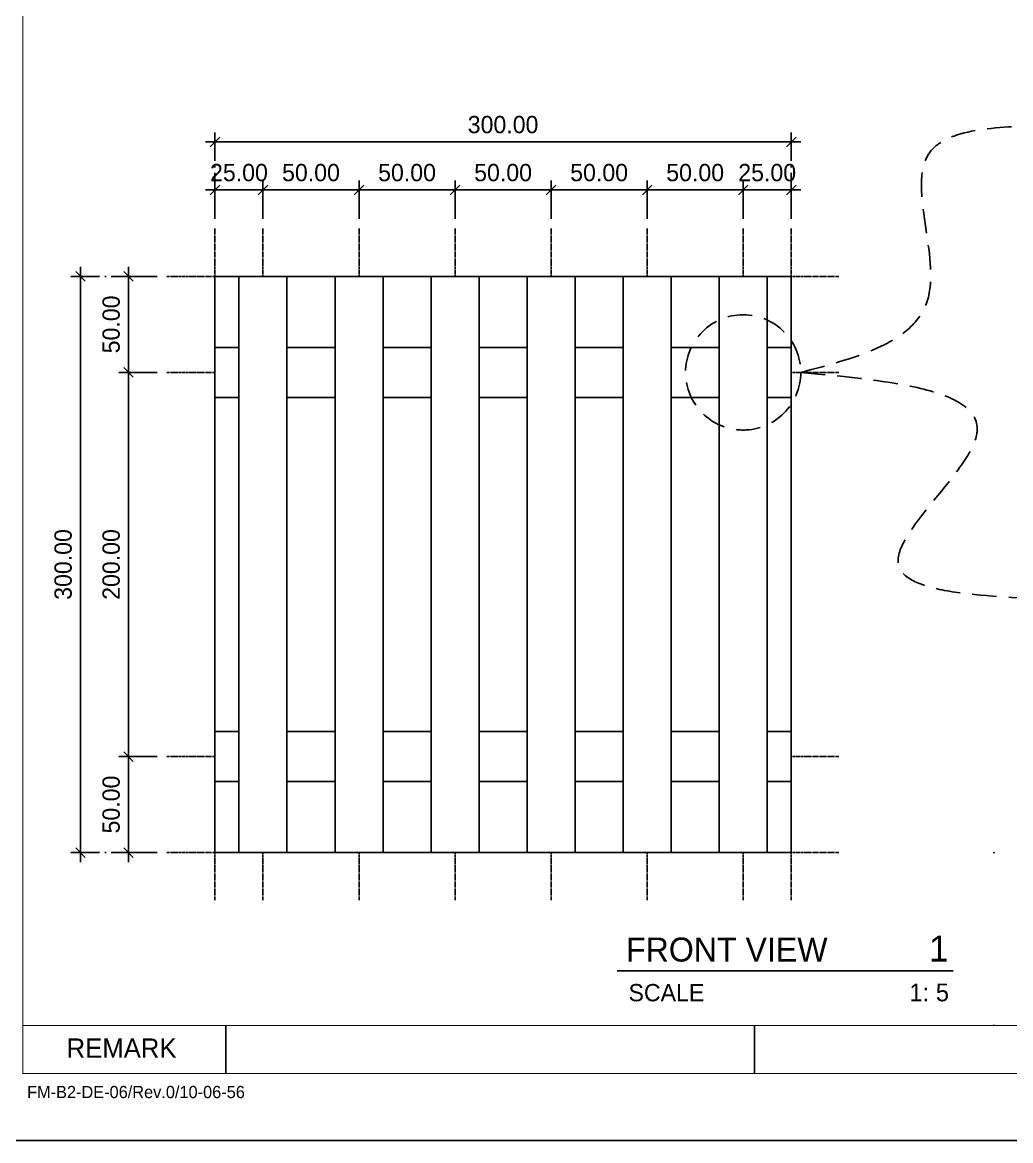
# Model space of a CAD drawing. Header units: millimetres. Extents: x -244126 to 368105, y -173968 to 259060.
# Drawn here: x -202241 to -201727, y 235384 to 235966 of the extents above; entities that cross this region are included whole.
import ezdxf
from ezdxf.enums import TextEntityAlignment as Align

# ---------------------------------------------------------------- set-up
doc = ezdxf.new("R2010")
doc.units = ezdxf.units.MM
doc.header["$MEASUREMENT"] = 0
for name, pattern in [('005_GG_TA_LINE', [13.75, 5, -1.25, 1.25, -1.25, 5]), ('ACAD_ISO04W100', [30, 24, -3, 0, -3]), ('BORDER2', [22.225, 6.35, -3.175, 6.35, -3.175, 0, -3.175]), ('CENTER', [2, 1.25, -0.25, 0.25, -0.25]), ('HIDDEN', [9.525, 6.35, -3.175]), ('TA_GL_000.00010', [0.000275, 0.0001, -2.5e-05, 2.5e-05, -2.5e-05, 0.0001]), ('TA_HL_003.00000', [19.5, 10.65, -8.85])]:
    doc.linetypes.add(name, pattern=pattern)
for name, color, linetype in [('000 - GRID', 8, 'CENTER'), ('000 - H A T C H', 8, 'Continuous'), ('000 - L I N E 0.1', 1, 'Continuous'), ('000 - SYMBOL CON', 1, 'Continuous'), ('000 - T E X T', 4, 'Continuous'), ('000 - TITLEBLOCK', 4, 'Continuous'), ('000 - WIPEOUT', 250, 'Continuous'), ('001 - ASCESSORIES', 1, 'Continuous'), ('002 - STRUCTURAL STEEL', 4, 'Continuous'), ('A04_TUBE SERIES', 7, 'Continuous')]:
    doc.layers.add(name, color=color, linetype=linetype)
doc.styles.add('BROWALLIA', font='BrowalliaUPC.ttf')
doc.styles.add('century gothic111111', font='CordiaUPC.ttf')
doc.styles.add('Cetury Gothic', font='GOTHIC.TTF')
doc.styles.add('CORDIA', font='cordia.shx')
doc.styles.add('TA', font='Cordia New.ttf', dxfattribs={"height": 4.5})
doc.dimstyles.new('DIM E-E', dxfattribs={"dimscale": 2, "dimtxt": 0.18, "dimasz": 0.1, "dimexe": 0.1, "dimexo": 0.1, "dimgap": 0.09, "dimtad": 1, "dimtoh": 1, "dimzin": 0, "dimdsep": 46, "dimtxsty": 'CORDIA', "dimblk": 'OBLIQUE', "dimcen": 0.1, "dimdle": 0.1, "dimclrd": 40, "dimclre": 140, "dimclrt": 3, "dimadec": 0, "dimazin": 0, "dimtfac": 1, "dimtix": 1, "dimtmove": 2, "dimatfit": 3, "dimfxl": 1, "dimtolj": 1, "dimtzin": 0, "dimarcsym": 0})

# ---------------------------------------------------------------- blocks, each defined once
blk = doc.blocks.new('A$Cfd196da9')
at = {"color": 0, "linetype": 'ByBlock', "const_width": 0.1}
blk.add_lwpolyline([(-143.5, -98), (96.5, -98), (96.5, 99), (-143.5, 99)], close=True, dxfattribs=at)
blk = doc.blocks.new('*U1674')
at = {"linetype": '005_GG_TA_LINE'}
blk.add_point((125, 150), dxfattribs=at)
at = {"layer": '000 - L I N E 0.1', "color": 21, "linetype": 'Continuous'}
blk.add_lwpolyline([(0, 35.6), (0, 0), (35.6, 0)], dxfattribs=at)
at = {"layer": '000 - T E X T', "color": 3}
for p, q in [((130.74, 60), (130.74, 35)), ((405.94, 35), (405.94, 60))]:
    blk.add_line(p, q, dxfattribs=at)
at = {"layer": '000 - T E X T', "color": 3, "const_width": 0.5}
blk.add_lwpolyline([(25, 60), (1225, 60)], dxfattribs=at)
at = {"layer": '000 - TITLEBLOCK', "color": 250}
blk.add_lwpolyline([(0, 0), (1485, 0), (1485, 1050), (0, 1050)], close=True, dxfattribs=at)
at = {"layer": '000 - T E X T', "color": 3, "xscale": 5, "yscale": 5, "zscale": 5}
blk.add_blockref('A$Cfd196da9', (742.5, 525), dxfattribs=at)
at = {"color": 4, "insert": (47.79, 53.2), "char_height": 10, "width": 570.6175, "attachment_point": 1, "style": 'BROWALLIA'}
blk.add_mtext('{\\fCentury Gothic|b0|i0|c0|p34;REMARK}', dxfattribs=at)
at = {"color": 4, "style": 'TA'}
blk.add_attdef('PAPER_SIZE', text='', height=6.25, dxfattribs=at).set_placement((1421.5, 24.94), align=Align.MIDDLE_RIGHT)
blk.add_attdef('SCALE_SIZE', text='', height=6.25, dxfattribs=at).set_placement((1433.78, 25.07), align=Align.MIDDLE_LEFT)
at = {"layer": '000 - H A T C H', "color": 4, "insert": (27.18, 28.49), "char_height": 6.3569, "attachment_point": 1, "style": 'century gothic111111'}
blk.add_mtext('FM-B2-DE-06/Rev.0/10-06-56', dxfattribs=at)
at = {"layer": '000 - T E X T', "color": 250, "style": 'TA'}
for tag, height, p in [('SUPERLINK', 5, (43.16, 1039.41)), ('NAMEFILE', 5, (43.16, 1029.41)), ('SC', 100, (8.41, 938.03))]:
    blk.add_attdef(tag, text='', height=height, dxfattribs=at).set_placement(p, align=Align.MIDDLE_LEFT)
at = {"layer": '000 - T E X T', "color": 4, "style": 'TA'}
for tag, height, p in [('NAME_JOB_1', 5, (1309.16, 845.63)), ('NAME_JOB_2', 5, (1309.16, 834.72)), ('NAME_PROJECT_1', 7.5, (1234.52, 797.42)), ('NAME_PROJECT_2', 7.5, (1234.52, 778.92)), ('NAME_PROJECT_3', 7.5, (1234.52, 760.42)), ('CODE_VALUE_1', 4.75, (1302.87, 722.8)), ('CODE_VALUE_2', 4.75, (1302.87, 707.8)), ('PART_NAME_VALUE_1', 4.75, (1302.87, 689.69)), ('PART_NAME_VALUE_2', 4.75, (1302.87, 674.69)), ('PART_NAME_VALUE_3', 4.75, (1302.87, 659.69)), ('MATTERIAL_VALUE_1', 9, (1304.89, 642.26)), ('SPEC_VALUE', 9, (1304.89, 621.71)), ('THICKNESS_VALUE', 9, (1304.89, 601.32)), ('COATING_VALUE_1', 9, (1304.89, 581.25)), ('COATING_VALUE_2', 9, (1304.89, 561.18)), ('NAME_TITLE_1', 6, (1236.27, 194.04)), ('NAME_TITLE_2', 6, (1236.27, 177.39)), ('NAME_TITLE_3', 6, (1236.27, 160.74)), ('DRAWING_NO1', 6, (1236.53, 82.29)), ('DRAWING_NO2', 6, (1236.53, 62.29))]:
    blk.add_attdef(tag, text='', height=height, dxfattribs=at).set_placement(p, align=Align.MIDDLE_LEFT)
for tag, p in [('NAME_DAFT', (1383.53, 340.54)), ('NAME_CHECKED', (1383.53, 306.49)), ('NAME_DESIGNER', (1383.53, 273.03)), ('NAME_DESIGN_MGR', (1383.53, 237.79))]:
    blk.add_attdef(tag, text='', height=9, dxfattribs=at).set_placement(p, align=Align.MIDDLE_CENTER)
for tag, p, height in [('REV', (1383.82, 125.62), 9.38), ('NAME_REMARK', (138.21, 43.26), 10)]:
    blk.add_attdef(tag, p, '', height=height, dxfattribs=at)
at = {"layer": '000 - T E X T', "color": 4, "style": 'Cetury Gothic'}
for tag, p in [('SHEET_NO.', (1403.95, 84.99)), ('TOTAL_SHEET_NO.', (1402.41, 44.1))]:
    blk.add_attdef(tag, text='', height=9, dxfattribs=at).set_placement(p, align=Align.CENTER)
blk = doc.blocks.new('*U548')
at = {"color": 3}
blk.add_point((0, -300), dxfattribs=at)
at = {"layer": '000 - GRID', "color": 0, "linetype": 'ByBlock'}
blk.add_line((0, 25), (0, -325), dxfattribs=at)
at = {"layer": '000 - GRID', "color": 0}
blk.add_point((0, 0), dxfattribs=at)
at = {"style": 'TA', "flags": 1}
blk.add_attdef('LOCATION', (6, 6), '', height=4.5, dxfattribs=at)
blk = doc.blocks.new('*U972')
at = {"color": 0}
blk.add_wipeout([(-150, 13), (150, 13), (150, -13), (-150, -13)], dxfattribs=at).dxf.layer = '000 - WIPEOUT'
at = {"layer": '002 - STRUCTURAL STEEL', "color": 0, "linetype": 'ByBlock'}
blk.add_lwpolyline([(-150, 13), (150, 13), (150, -13), (-150, -13)], close=True, dxfattribs=at)
blk = doc.blocks.new('*U970')
at = {"color": 0}
blk.add_wipeout([(-12.5, 300), (12.5, 300), (12.5, 0), (-12.5, 0)], dxfattribs=at).dxf.layer = '000 - WIPEOUT'
at = {"layer": '002 - STRUCTURAL STEEL', "color": 0, "linetype": 'ByBlock'}
blk.add_lwpolyline([(-12.5, 300), (12.5, 300), (12.5, 0), (-12.5, 0)], close=True, dxfattribs=at)
blk = doc.blocks.new('_Oblique')
at = {"color": 0, "linetype": 'ByBlock', "lineweight": -2}
blk.add_line((-0.5, -0.5), (0.5, 0.5), dxfattribs=at)
blk = doc.blocks.new('*D4306')
at = {"layer": 'A04_TUBE SERIES', "color": 140, "linetype": 'ACAD_ISO04W100', "lineweight": -2, "transparency": 16777216}
for p, q in [((-202141.06, 235863.87), (-202141.06, 235883.87)), ((-202116.06, 235863.87), (-202116.06, 235883.87))]:
    blk.add_line(p, q, dxfattribs=at)
at = {"layer": 'A04_TUBE SERIES', "color": 40, "lineweight": -2, "transparency": 16777216}
for p, q in [((-202141.06, 235878.87), (-202146.06, 235878.87)), ((-202141.06, 235878.87), (-202116.06, 235878.87)), ((-202116.06, 235878.87), (-202111.06, 235878.87))]:
    blk.add_line(p, q, dxfattribs=at)
at = {"layer": 'Defpoints', "color": 0, "transparency": 16777216}
for p in [(-202116.06, 235878.87), (-202141.06, 235858.87), (-202116.06, 235858.87)]:
    blk.add_point(p, dxfattribs=at)
at = {"layer": 'A04_TUBE SERIES', "color": 40, "lineweight": -2, "transparency": 16777216, "xscale": 5, "yscale": 5, "zscale": 5}
blk.add_blockref('_Oblique', (-202141.06, 235878.87), dxfattribs=at)
at = {"layer": 'A04_TUBE SERIES', "color": 40, "lineweight": -2, "transparency": 16777216, "xscale": 5, "yscale": 5, "zscale": 5, "rotation": 180}
blk.add_blockref('_Oblique', (-202116.06, 235878.87), dxfattribs=at)
at = {"layer": 'A04_TUBE SERIES', "color": 3, "transparency": 16777216, "insert": (-202128.56, 235887.87), "char_height": 9, "attachment_point": 5, "style": 'CORDIA'}
blk.add_mtext('\\A1;25.00', dxfattribs=at)
blk = doc.blocks.new('*D4307')
at = {"layer": 'A04_TUBE SERIES', "color": 140, "linetype": 'ACAD_ISO04W100', "lineweight": -2, "transparency": 16777216}
for p, q in [((-202116.06, 235863.87), (-202116.06, 235883.87)), ((-202066.06, 235863.87), (-202066.06, 235883.87))]:
    blk.add_line(p, q, dxfattribs=at)
at = {"layer": 'A04_TUBE SERIES', "color": 40, "lineweight": -2, "transparency": 16777216}
blk.add_line((-202121.06, 235878.87), (-202061.06, 235878.87), dxfattribs=at)
at = {"layer": 'Defpoints', "color": 0, "transparency": 16777216}
for p in [(-202066.06, 235878.87), (-202116.06, 235858.87), (-202066.06, 235858.87)]:
    blk.add_point(p, dxfattribs=at)
at = {"layer": 'A04_TUBE SERIES', "color": 40, "lineweight": -2, "transparency": 16777216, "xscale": 5, "yscale": 5, "zscale": 5, "rotation": 180}
blk.add_blockref('_Oblique', (-202116.06, 235878.87), dxfattribs=at)
at = {"layer": 'A04_TUBE SERIES', "color": 40, "lineweight": -2, "transparency": 16777216, "xscale": 5, "yscale": 5, "zscale": 5}
blk.add_blockref('_Oblique', (-202066.06, 235878.87), dxfattribs=at)
at = {"layer": 'A04_TUBE SERIES', "color": 3, "transparency": 16777216, "insert": (-202091.06, 235887.87), "char_height": 9, "attachment_point": 5, "style": 'CORDIA'}
blk.add_mtext('\\A1;50.00', dxfattribs=at)
blk = doc.blocks.new('*D4308')
at = {"layer": 'A04_TUBE SERIES', "color": 140, "linetype": 'ACAD_ISO04W100', "lineweight": -2, "transparency": 16777216}
for p, q in [((-202066.06, 235863.87), (-202066.06, 235883.87)), ((-202016.06, 235863.87), (-202016.06, 235883.87))]:
    blk.add_line(p, q, dxfattribs=at)
at = {"layer": 'A04_TUBE SERIES', "color": 40, "lineweight": -2, "transparency": 16777216}
blk.add_line((-202071.06, 235878.87), (-202011.06, 235878.87), dxfattribs=at)
at = {"layer": 'Defpoints', "color": 0, "transparency": 16777216}
for p in [(-202016.06, 235878.87), (-202066.06, 235858.87), (-202016.06, 235858.87)]:
    blk.add_point(p, dxfattribs=at)
at = {"layer": 'A04_TUBE SERIES', "color": 40, "lineweight": -2, "transparency": 16777216, "xscale": 5, "yscale": 5, "zscale": 5, "rotation": 180}
blk.add_blockref('_Oblique', (-202066.06, 235878.87), dxfattribs=at)
at = {"layer": 'A04_TUBE SERIES', "color": 40, "lineweight": -2, "transparency": 16777216, "xscale": 5, "yscale": 5, "zscale": 5}
blk.add_blockref('_Oblique', (-202016.06, 235878.87), dxfattribs=at)
at = {"layer": 'A04_TUBE SERIES', "color": 3, "transparency": 16777216, "insert": (-202041.06, 235887.87), "char_height": 9, "attachment_point": 5, "style": 'CORDIA'}
blk.add_mtext('\\A1;50.00', dxfattribs=at)
blk = doc.blocks.new('*D4309')
at = {"layer": 'A04_TUBE SERIES', "color": 140, "linetype": 'ACAD_ISO04W100', "lineweight": -2, "transparency": 16777216}
for p, q in [((-202016.06, 235863.87), (-202016.06, 235883.87)), ((-201966.06, 235863.87), (-201966.06, 235883.87))]:
    blk.add_line(p, q, dxfattribs=at)
at = {"layer": 'A04_TUBE SERIES', "color": 40, "lineweight": -2, "transparency": 16777216}
blk.add_line((-202021.06, 235878.87), (-201961.06, 235878.87), dxfattribs=at)
at = {"layer": 'Defpoints', "color": 0, "transparency": 16777216}
for p in [(-201966.06, 235878.87), (-202016.06, 235858.87), (-201966.06, 235858.87)]:
    blk.add_point(p, dxfattribs=at)
at = {"layer": 'A04_TUBE SERIES', "color": 40, "lineweight": -2, "transparency": 16777216, "xscale": 5, "yscale": 5, "zscale": 5, "rotation": 180}
blk.add_blockref('_Oblique', (-202016.06, 235878.87), dxfattribs=at)
at = {"layer": 'A04_TUBE SERIES', "color": 40, "lineweight": -2, "transparency": 16777216, "xscale": 5, "yscale": 5, "zscale": 5}
blk.add_blockref('_Oblique', (-201966.06, 235878.87), dxfattribs=at)
at = {"layer": 'A04_TUBE SERIES', "color": 3, "transparency": 16777216, "insert": (-201991.06, 235887.87), "char_height": 9, "attachment_point": 5, "style": 'CORDIA'}
blk.add_mtext('\\A1;50.00', dxfattribs=at)
blk = doc.blocks.new('*D4310')
at = {"layer": 'A04_TUBE SERIES', "color": 140, "linetype": 'ACAD_ISO04W100', "lineweight": -2, "transparency": 16777216}
for p, q in [((-201966.06, 235863.87), (-201966.06, 235883.87)), ((-201916.06, 235863.87), (-201916.06, 235883.87))]:
    blk.add_line(p, q, dxfattribs=at)
at = {"layer": 'A04_TUBE SERIES', "color": 40, "lineweight": -2, "transparency": 16777216}
blk.add_line((-201971.06, 235878.87), (-201911.06, 235878.87), dxfattribs=at)
at = {"layer": 'Defpoints', "color": 0, "transparency": 16777216}
for p in [(-201916.06, 235878.87), (-201966.06, 235858.87), (-201916.06, 235858.87)]:
    blk.add_point(p, dxfattribs=at)
at = {"layer": 'A04_TUBE SERIES', "color": 40, "lineweight": -2, "transparency": 16777216, "xscale": 5, "yscale": 5, "zscale": 5, "rotation": 180}
blk.add_blockref('_Oblique', (-201966.06, 235878.87), dxfattribs=at)
at = {"layer": 'A04_TUBE SERIES', "color": 40, "lineweight": -2, "transparency": 16777216, "xscale": 5, "yscale": 5, "zscale": 5}
blk.add_blockref('_Oblique', (-201916.06, 235878.87), dxfattribs=at)
at = {"layer": 'A04_TUBE SERIES', "color": 3, "transparency": 16777216, "insert": (-201941.06, 235887.87), "char_height": 9, "attachment_point": 5, "style": 'CORDIA'}
blk.add_mtext('\\A1;50.00', dxfattribs=at)
blk = doc.blocks.new('*D4311')
at = {"layer": 'A04_TUBE SERIES', "color": 140, "linetype": 'ACAD_ISO04W100', "lineweight": -2, "transparency": 16777216}
for p, q in [((-201916.06, 235863.87), (-201916.06, 235883.87)), ((-201866.06, 235863.87), (-201866.06, 235883.87))]:
    blk.add_line(p, q, dxfattribs=at)
at = {"layer": 'A04_TUBE SERIES', "color": 40, "lineweight": -2, "transparency": 16777216}
blk.add_line((-201921.06, 235878.87), (-201861.06, 235878.87), dxfattribs=at)
at = {"layer": 'Defpoints', "color": 0, "transparency": 16777216}
for p in [(-201866.06, 235878.87), (-201916.06, 235858.87), (-201866.06, 235858.87)]:
    blk.add_point(p, dxfattribs=at)
at = {"layer": 'A04_TUBE SERIES', "color": 40, "lineweight": -2, "transparency": 16777216, "xscale": 5, "yscale": 5, "zscale": 5, "rotation": 180}
blk.add_blockref('_Oblique', (-201916.06, 235878.87), dxfattribs=at)
at = {"layer": 'A04_TUBE SERIES', "color": 40, "lineweight": -2, "transparency": 16777216, "xscale": 5, "yscale": 5, "zscale": 5}
blk.add_blockref('_Oblique', (-201866.06, 235878.87), dxfattribs=at)
at = {"layer": 'A04_TUBE SERIES', "color": 3, "transparency": 16777216, "insert": (-201891.06, 235887.87), "char_height": 9, "attachment_point": 5, "style": 'CORDIA'}
blk.add_mtext('\\A1;50.00', dxfattribs=at)
blk = doc.blocks.new('*D4312')
at = {"layer": 'A04_TUBE SERIES', "color": 140, "linetype": 'ACAD_ISO04W100', "lineweight": -2, "transparency": 16777216}
for p, q in [((-201866.06, 235863.87), (-201866.06, 235883.87)), ((-201841.06, 235863.87), (-201841.06, 235883.87))]:
    blk.add_line(p, q, dxfattribs=at)
at = {"layer": 'A04_TUBE SERIES', "color": 40, "lineweight": -2, "transparency": 16777216}
for p, q in [((-201866.06, 235878.87), (-201871.06, 235878.87)), ((-201866.06, 235878.87), (-201841.06, 235878.87)), ((-201841.06, 235878.87), (-201836.06, 235878.87))]:
    blk.add_line(p, q, dxfattribs=at)
at = {"layer": 'Defpoints', "color": 0, "transparency": 16777216}
for p in [(-201841.06, 235878.87), (-201866.06, 235858.87), (-201841.06, 235858.87)]:
    blk.add_point(p, dxfattribs=at)
at = {"layer": 'A04_TUBE SERIES', "color": 40, "lineweight": -2, "transparency": 16777216, "xscale": 5, "yscale": 5, "zscale": 5}
blk.add_blockref('_Oblique', (-201866.06, 235878.87), dxfattribs=at)
at = {"layer": 'A04_TUBE SERIES', "color": 40, "lineweight": -2, "transparency": 16777216, "xscale": 5, "yscale": 5, "zscale": 5, "rotation": 180}
blk.add_blockref('_Oblique', (-201841.06, 235878.87), dxfattribs=at)
at = {"layer": 'A04_TUBE SERIES', "color": 3, "transparency": 16777216, "insert": (-201853.56, 235887.87), "char_height": 9, "attachment_point": 5, "style": 'CORDIA'}
blk.add_mtext('\\A1;25.00', dxfattribs=at)
blk = doc.blocks.new('*D4313')
at = {"layer": 'A04_TUBE SERIES', "color": 40, "lineweight": -2, "transparency": 16777216}
blk.add_line((-202186.06, 235838.87), (-202186.06, 235778.87), dxfattribs=at)
at = {"layer": 'A04_TUBE SERIES', "color": 140, "linetype": 'ACAD_ISO04W100', "lineweight": -2, "transparency": 16777216}
for p, q in [((-202171.06, 235833.87), (-202191.06, 235833.87)), ((-202171.06, 235783.87), (-202191.06, 235783.87))]:
    blk.add_line(p, q, dxfattribs=at)
at = {"layer": 'Defpoints', "color": 0, "transparency": 16777216}
for p in [(-202166.06, 235833.87), (-202186.06, 235783.87), (-202166.06, 235783.87)]:
    blk.add_point(p, dxfattribs=at)
at = {"layer": 'A04_TUBE SERIES', "color": 40, "lineweight": -2, "transparency": 16777216, "xscale": 5, "yscale": 5, "zscale": 5}
for p, rotation in [((-202186.06, 235833.87), 90), ((-202186.06, 235783.87), 270)]:
    blk.add_blockref('_Oblique', p, dxfattribs=dict(at, rotation=rotation))
at = {"layer": 'A04_TUBE SERIES', "color": 3, "transparency": 16777216, "insert": (-202195.06, 235808.87), "char_height": 9, "attachment_point": 5, "rotation": 90, "style": 'CORDIA'}
blk.add_mtext('\\A1;50.00', dxfattribs=at)
blk = doc.blocks.new('*D4314')
at = {"layer": 'A04_TUBE SERIES', "color": 140, "linetype": 'ACAD_ISO04W100', "lineweight": -2, "transparency": 16777216}
for p, q in [((-202171.06, 235783.87), (-202191.06, 235783.87)), ((-202171.06, 235583.87), (-202191.06, 235583.87))]:
    blk.add_line(p, q, dxfattribs=at)
at = {"layer": 'A04_TUBE SERIES', "color": 40, "lineweight": -2, "transparency": 16777216}
blk.add_line((-202186.06, 235788.87), (-202186.06, 235578.87), dxfattribs=at)
at = {"layer": 'Defpoints', "color": 0, "transparency": 16777216}
for p in [(-202166.06, 235783.87), (-202186.06, 235583.87), (-202166.06, 235583.87)]:
    blk.add_point(p, dxfattribs=at)
at = {"layer": 'A04_TUBE SERIES', "color": 40, "lineweight": -2, "transparency": 16777216, "xscale": 5, "yscale": 5, "zscale": 5}
for p, rotation in [((-202186.06, 235783.87), 90), ((-202186.06, 235583.87), 270)]:
    blk.add_blockref('_Oblique', p, dxfattribs=dict(at, rotation=rotation))
at = {"layer": 'A04_TUBE SERIES', "color": 3, "transparency": 16777216, "insert": (-202195.06, 235683.87), "char_height": 9, "attachment_point": 5, "rotation": 90, "style": 'CORDIA'}
blk.add_mtext('\\A1;200.00', dxfattribs=at)
blk = doc.blocks.new('*D4315')
at = {"layer": 'A04_TUBE SERIES', "color": 40, "lineweight": -2, "transparency": 16777216}
blk.add_line((-202186.06, 235588.87), (-202186.06, 235528.87), dxfattribs=at)
at = {"layer": 'A04_TUBE SERIES', "color": 140, "linetype": 'ACAD_ISO04W100', "lineweight": -2, "transparency": 16777216}
for p, q in [((-202171.06, 235583.87), (-202191.06, 235583.87)), ((-202171.06, 235533.87), (-202191.06, 235533.87))]:
    blk.add_line(p, q, dxfattribs=at)
at = {"layer": 'Defpoints', "color": 0, "transparency": 16777216}
for p in [(-202166.06, 235583.87), (-202186.06, 235533.87), (-202166.06, 235533.87)]:
    blk.add_point(p, dxfattribs=at)
at = {"layer": 'A04_TUBE SERIES', "color": 40, "lineweight": -2, "transparency": 16777216, "xscale": 5, "yscale": 5, "zscale": 5}
for p, rotation in [((-202186.06, 235583.87), 90), ((-202186.06, 235533.87), 270)]:
    blk.add_blockref('_Oblique', p, dxfattribs=dict(at, rotation=rotation))
at = {"layer": 'A04_TUBE SERIES', "color": 3, "transparency": 16777216, "insert": (-202195.06, 235558.87), "char_height": 9, "attachment_point": 5, "rotation": 90, "style": 'CORDIA'}
blk.add_mtext('\\A1;50.00', dxfattribs=at)
blk = doc.blocks.new('*D4316')
at = {"layer": 'A04_TUBE SERIES', "color": 140, "linetype": 'ACAD_ISO04W100', "lineweight": -2, "transparency": 16777216}
for p, q in [((-202141.06, 235863.87), (-202141.06, 235908.87)), ((-201841.06, 235863.87), (-201841.06, 235908.87))]:
    blk.add_line(p, q, dxfattribs=at)
at = {"layer": 'A04_TUBE SERIES', "color": 40, "lineweight": -2, "transparency": 16777216}
blk.add_line((-202146.06, 235903.87), (-201836.06, 235903.87), dxfattribs=at)
at = {"layer": 'Defpoints', "color": 0, "transparency": 16777216}
for p in [(-201841.06, 235903.87), (-202141.06, 235858.87), (-201841.06, 235858.87)]:
    blk.add_point(p, dxfattribs=at)
at = {"layer": 'A04_TUBE SERIES', "color": 40, "lineweight": -2, "transparency": 16777216, "xscale": 5, "yscale": 5, "zscale": 5, "rotation": 180}
blk.add_blockref('_Oblique', (-202141.06, 235903.87), dxfattribs=at)
at = {"layer": 'A04_TUBE SERIES', "color": 40, "lineweight": -2, "transparency": 16777216, "xscale": 5, "yscale": 5, "zscale": 5}
blk.add_blockref('_Oblique', (-201841.06, 235903.87), dxfattribs=at)
at = {"layer": 'A04_TUBE SERIES', "color": 3, "transparency": 16777216, "insert": (-201991.06, 235912.87), "char_height": 9, "attachment_point": 5, "style": 'CORDIA'}
blk.add_mtext('\\A1;300.00', dxfattribs=at)
blk = doc.blocks.new('*D4317')
at = {"layer": 'A04_TUBE SERIES', "color": 40, "lineweight": -2, "transparency": 16777216}
blk.add_line((-202211.06, 235838.87), (-202211.06, 235528.87), dxfattribs=at)
at = {"layer": 'A04_TUBE SERIES', "color": 140, "linetype": 'ACAD_ISO04W100', "lineweight": -2, "transparency": 16777216}
for p, q in [((-202171.06, 235833.87), (-202216.06, 235833.87)), ((-202171.06, 235533.87), (-202216.06, 235533.87))]:
    blk.add_line(p, q, dxfattribs=at)
at = {"layer": 'Defpoints', "color": 0, "transparency": 16777216}
for p in [(-202166.06, 235833.87), (-202211.06, 235533.87), (-202166.06, 235533.87)]:
    blk.add_point(p, dxfattribs=at)
at = {"layer": 'A04_TUBE SERIES', "color": 40, "lineweight": -2, "transparency": 16777216, "xscale": 5, "yscale": 5, "zscale": 5}
for p, rotation in [((-202211.06, 235833.87), 90), ((-202211.06, 235533.87), 270)]:
    blk.add_blockref('_Oblique', p, dxfattribs=dict(at, rotation=rotation))
at = {"layer": 'A04_TUBE SERIES', "color": 3, "transparency": 16777216, "insert": (-202220.06, 235683.87), "char_height": 9, "attachment_point": 5, "rotation": 90, "style": 'CORDIA'}
blk.add_mtext('\\A1;300.00', dxfattribs=at)
blk = doc.blocks.new('*U2947')
at = {"color": 4}
blk.add_line((-4.26, 5.7), (-39.26, 5.7), dxfattribs=at)
at = {"linetype": 'TA_GL_000.00010'}
blk.add_point((0, 18), dxfattribs=at)
blk.add_point((0, 0))
at = {"color": 4, "linetype": 'BORDER2', "style": 'Cetury Gothic'}
blk.add_text('SCALE', height=1.8, dxfattribs=at).set_placement((-38.07, 2.51))
at = {"color": 0, "style": 'TA'}
for tag, p in [('HEADING2', (-38.33, 10.65)), ('HEADING', (-38.33, 6.65))]:
    blk.add_attdef(tag, p, '', height=2.5, dxfattribs=at)
for tag, height, p in [('LO', 2.7, (-4.76, 6.65)), ('SC', 1.85, (-4.7, 2.51))]:
    blk.add_attdef(tag, text='', height=height, dxfattribs=at).set_placement(p, align=Align.RIGHT)

msp = doc.modelspace()

# ---------------------------------------------------------------- linework, layer by layer
at = {"layer": '000 - SYMBOL CON', "color": 2, "linetype": 'HIDDEN', "ltscale": 2}
for points in [[(-201836.05886, 235783.87289), (-201769.91445, 235822.06139), (-201769.91445, 235896.95208), (-201711.76133, 235912.53416)], [(-201836.05886, 235783.87289), (-201744.52932, 235751.27788), (-201785.42047, 235685.63788), (-201712.88515, 235665.93085)]]:
    msp.add_spline(points, degree=3, dxfattribs=at)
at = {"layer": 'A04_TUBE SERIES', "color": 3}
msp.add_lwpolyline([(-202141.05886, 235533.87289), (-201841.05886, 235533.87289), (-201841.05886, 235833.87289), (-202141.05886, 235833.87289)], close=True, dxfattribs=at)

# ---------------------------------------------------------------- block references
at = {"color": 2, "linetype": 'TA_HL_003.00000'}
msp.add_blockref('*U1674', (-202266.05886, 235383.87289), dxfattribs=at)
at = {"layer": '000 - GRID'}
for p in [(-202141.05886, 235833.87289), (-202116.05886, 235833.87289), (-202066.05886, 235833.87289), (-202016.05886, 235833.87289), (-201966.05886, 235833.87289), (-201916.05886, 235833.87289), (-201866.05886, 235833.87289), (-201841.05886, 235833.87289)]:
    msp.add_blockref('*U548', p, dxfattribs=at)
at = {"layer": '000 - GRID', "rotation": 90}
for p in [(-202141.05886, 235833.87289), (-202141.05886, 235783.87289), (-202141.05886, 235583.87289), (-202141.05886, 235533.87289)]:
    msp.add_blockref('*U548', p, dxfattribs=at)

# ---------------------------------------------------------------- dimensions: what is measured, and where the dimension line sits
at = {"layer": 'A04_TUBE SERIES', "color": 3}
for base, p1, p2, picture, middle in [((-201841.05886, 235903.87289), (-202141.05886, 235858.87289), (-201841.05886, 235858.87289), '*D4316', (-201991.05886, 235912.87289)), ((-202116.05886, 235878.87289), (-202141.05886, 235858.87289), (-202116.05886, 235858.87289), '*D4306', (-202128.55886, 235887.87289)), ((-202066.05886, 235878.87289), (-202116.05886, 235858.87289), (-202066.05886, 235858.87289), '*D4307', (-202091.05886, 235887.87289)), ((-202016.05886, 235878.87289), (-202066.05886, 235858.87289), (-202016.05886, 235858.87289), '*D4308', (-202041.05886, 235887.87289)), ((-201966.05886, 235878.87289), (-202016.05886, 235858.87289), (-201966.05886, 235858.87289), '*D4309', (-201991.05886, 235887.87289)), ((-201916.05886, 235878.87289), (-201966.05886, 235858.87289), (-201916.05886, 235858.87289), '*D4310', (-201941.05886, 235887.87289)), ((-201866.05886, 235878.87289), (-201916.05886, 235858.87289), (-201866.05886, 235858.87289), '*D4311', (-201891.05886, 235887.87289)), ((-201841.05886, 235878.87289), (-201866.05886, 235858.87289), (-201841.05886, 235858.87289), '*D4312', (-201853.55886, 235887.87289))]:
    dim = msp.add_linear_dim(base=base, p1=p1, p2=p2, dimstyle='DIM E-E', override={"dimscale": 50}, dxfattribs=at)
    dim.commit()
    dim.dimension.update_dxf_attribs({"geometry": picture, "text_midpoint": middle})
for base, p1, p2, picture, middle in [((-202211.05886, 235533.87289), (-202166.05886, 235833.87289), (-202166.05886, 235533.87289), '*D4317', (-202220.05886, 235683.87289)), ((-202186.05886, 235783.87289), (-202166.05886, 235833.87289), (-202166.05886, 235783.87289), '*D4313', (-202195.05886, 235808.87289)), ((-202186.05886, 235583.87289), (-202166.05886, 235783.87289), (-202166.05886, 235583.87289), '*D4314', (-202195.05886, 235683.87289)), ((-202186.05886, 235533.87289), (-202166.05886, 235583.87289), (-202166.05886, 235533.87289), '*D4315', (-202195.05886, 235558.87289))]:
    dim = msp.add_linear_dim(base=base, p1=p1, p2=p2, angle=90, dimstyle='DIM E-E', override={"dimscale": 50}, dxfattribs=at)
    dim.commit()
    dim.dimension.update_dxf_attribs({"geometry": picture, "text_midpoint": middle})

# ---------------------------------------------------------------- next in the draw order: block references
at = {"layer": '001 - ASCESSORIES', "color": 1}
for p in [(-201991.05886, 235783.87289), (-201991.05886, 235583.87289)]:
    msp.add_blockref('*U972', p, dxfattribs=at)

# ---------------------------------------------------------------- next in the draw order: block references
at = {"layer": 'A04_TUBE SERIES', "color": 3}
for p in [(-202116.05886, 235533.87289), (-202066.05886, 235533.87289), (-202016.05886, 235533.87289), (-201966.05886, 235533.87289), (-201916.05886, 235533.87289), (-201866.05886, 235533.87289)]:
    msp.add_blockref('*U970', p, dxfattribs=at)

# ---------------------------------------------------------------- next in the draw order: linework, layer by layer
at = {"layer": '000 - SYMBOL CON', "color": 2, "linetype": 'HIDDEN', "ltscale": 2}
msp.add_circle((-201866.05886, 235783.87289), 30, dxfattribs=at)

# ---------------------------------------------------------------- next in the draw order: block references
at = {"layer": '000 - T E X T', "xscale": 5, "yscale": 5, "zscale": 5}
msp.add_blockref('*U2947', (-201735.4032, 235443.87289), dxfattribs=at).add_auto_attribs({'HEADING': 'FRONT VIEW', 'LO': '1', 'SC': '1: 5'})

doc.saveas('drawing.dxf')
